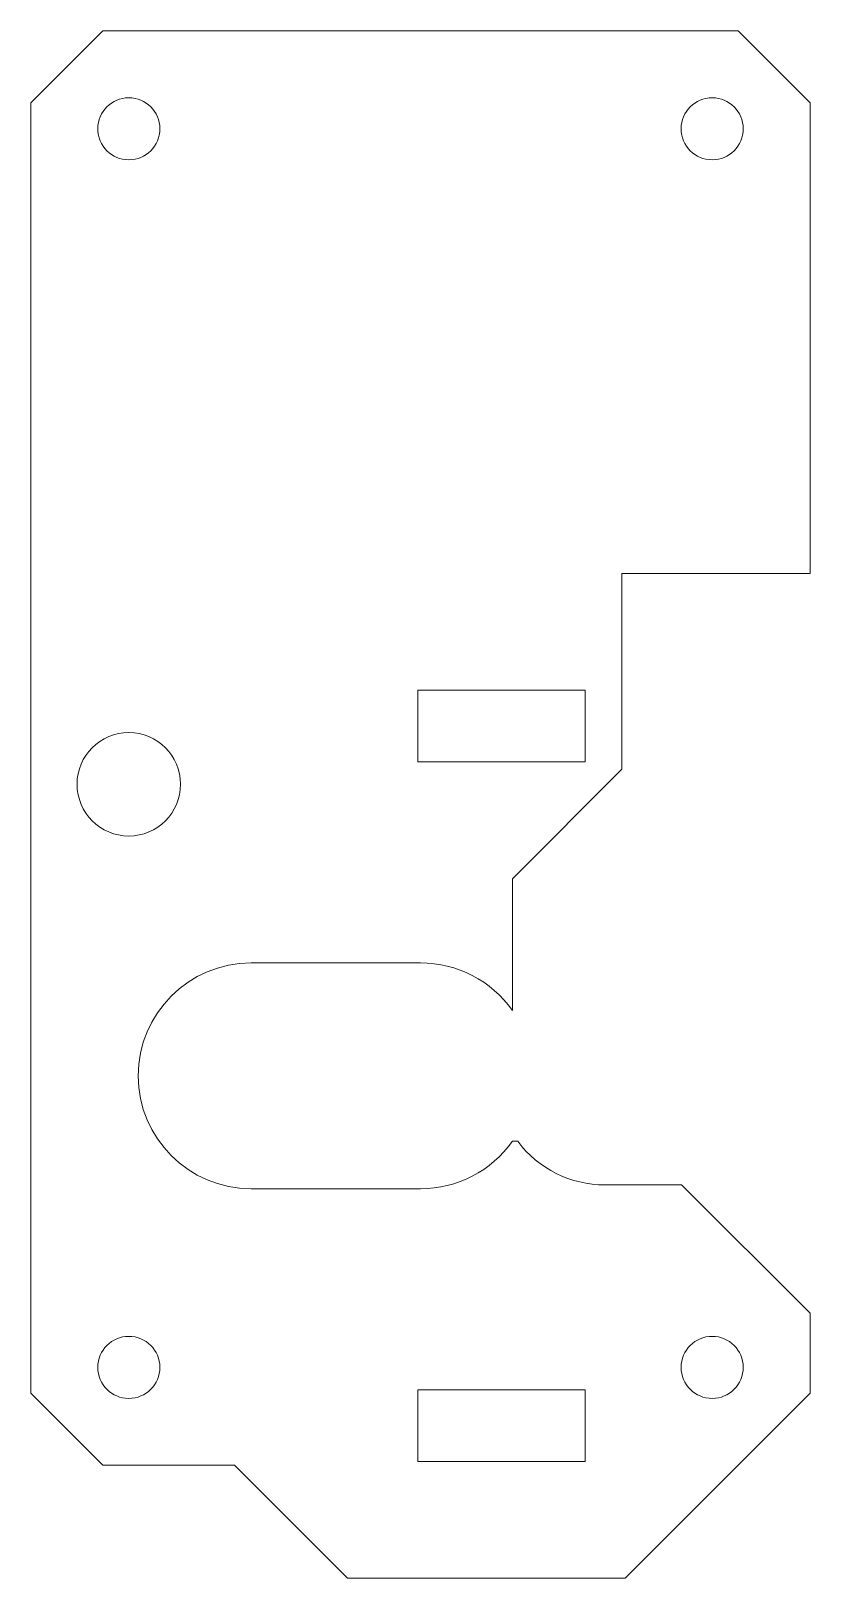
# Model space of a CAD drawing. Header units: millimetres. Extents: x -20.7 to 20.7, y -26.7 to 55.5.
import ezdxf

# ---------------------------------------------------------------- set-up
doc = ezdxf.new("R2010")
doc.units = ezdxf.units.MM

msp = doc.modelspace()

# ---------------------------------------------------------------- linework, layer by layer
at = {"color": 7, "linetype": 'Continuous', "lineweight": 15}
for p, q in [((-16.883, 55.55), (-20.7, 51.733)), ((16.883, 55.55), (-16.883, 55.55)), ((20.7, 51.733), (16.883, 55.55)), ((-20.7, 51.733), (-20.7, -16.876)), ((20.7, 26.7), (20.7, 51.733)), ((20.7, 26.7), (10.7, 26.7)), ((10.7, 26.7), (10.7, 16.296)), ((-0.145, 20.5), (8.755, 20.5)), ((-0.145, 16.7), (-0.145, 20.5)), ((8.755, 20.5), (8.755, 16.7)), ((8.755, 16.7), (-0.145, 16.7)), ((10.7, 16.296), (4.886, 10.482)), ((4.886, 10.482), (4.886, 3.482)), ((-9, 6), (0, 6)), ((5.166, -3.482), (4.886, -3.482)), ((0, -6), (-9, -6)), ((13.876, -5.8), (9.805, -5.8)), ((20.7, -12.624), (13.876, -5.8)), ((20.7, -16.876), (20.7, -12.624)), ((-20.7, -16.876), (-16.876, -20.7)), ((-0.145, -16.7), (8.755, -16.7)), ((-0.145, -20.5), (-0.145, -16.7)), ((8.755, -16.7), (8.755, -20.5)), ((10.876, -26.7), (20.7, -16.876)), ((8.755, -20.5), (-0.145, -20.5)), ((-16.876, -20.7), (-9.876, -20.7)), ((-9.876, -20.7), (-3.876, -26.7)), ((-3.876, -26.7), (10.876, -26.7))]:
    msp.add_line(p, q, dxfattribs=at)
for centre, radius in [((-15.5, 50.35), 1.65), ((15.5, 50.35), 1.65), ((-15.5, 15.5), 2.75), ((-15.5, -15.5), 1.65), ((15.5, -15.5), 1.65)]:
    msp.add_circle(centre, radius, dxfattribs=at)
for centre, radius, start, end in [((-9, 0), 6, 90, 270), ((0, 0), 6, 35.47376, 90), ((0, 0), 6, 270, 324.52624), ((9.805, 0), 5.8, 216.89436, 270)]:
    msp.add_arc(centre, radius, start, end, dxfattribs=at)

doc.saveas('drawing.dxf')
